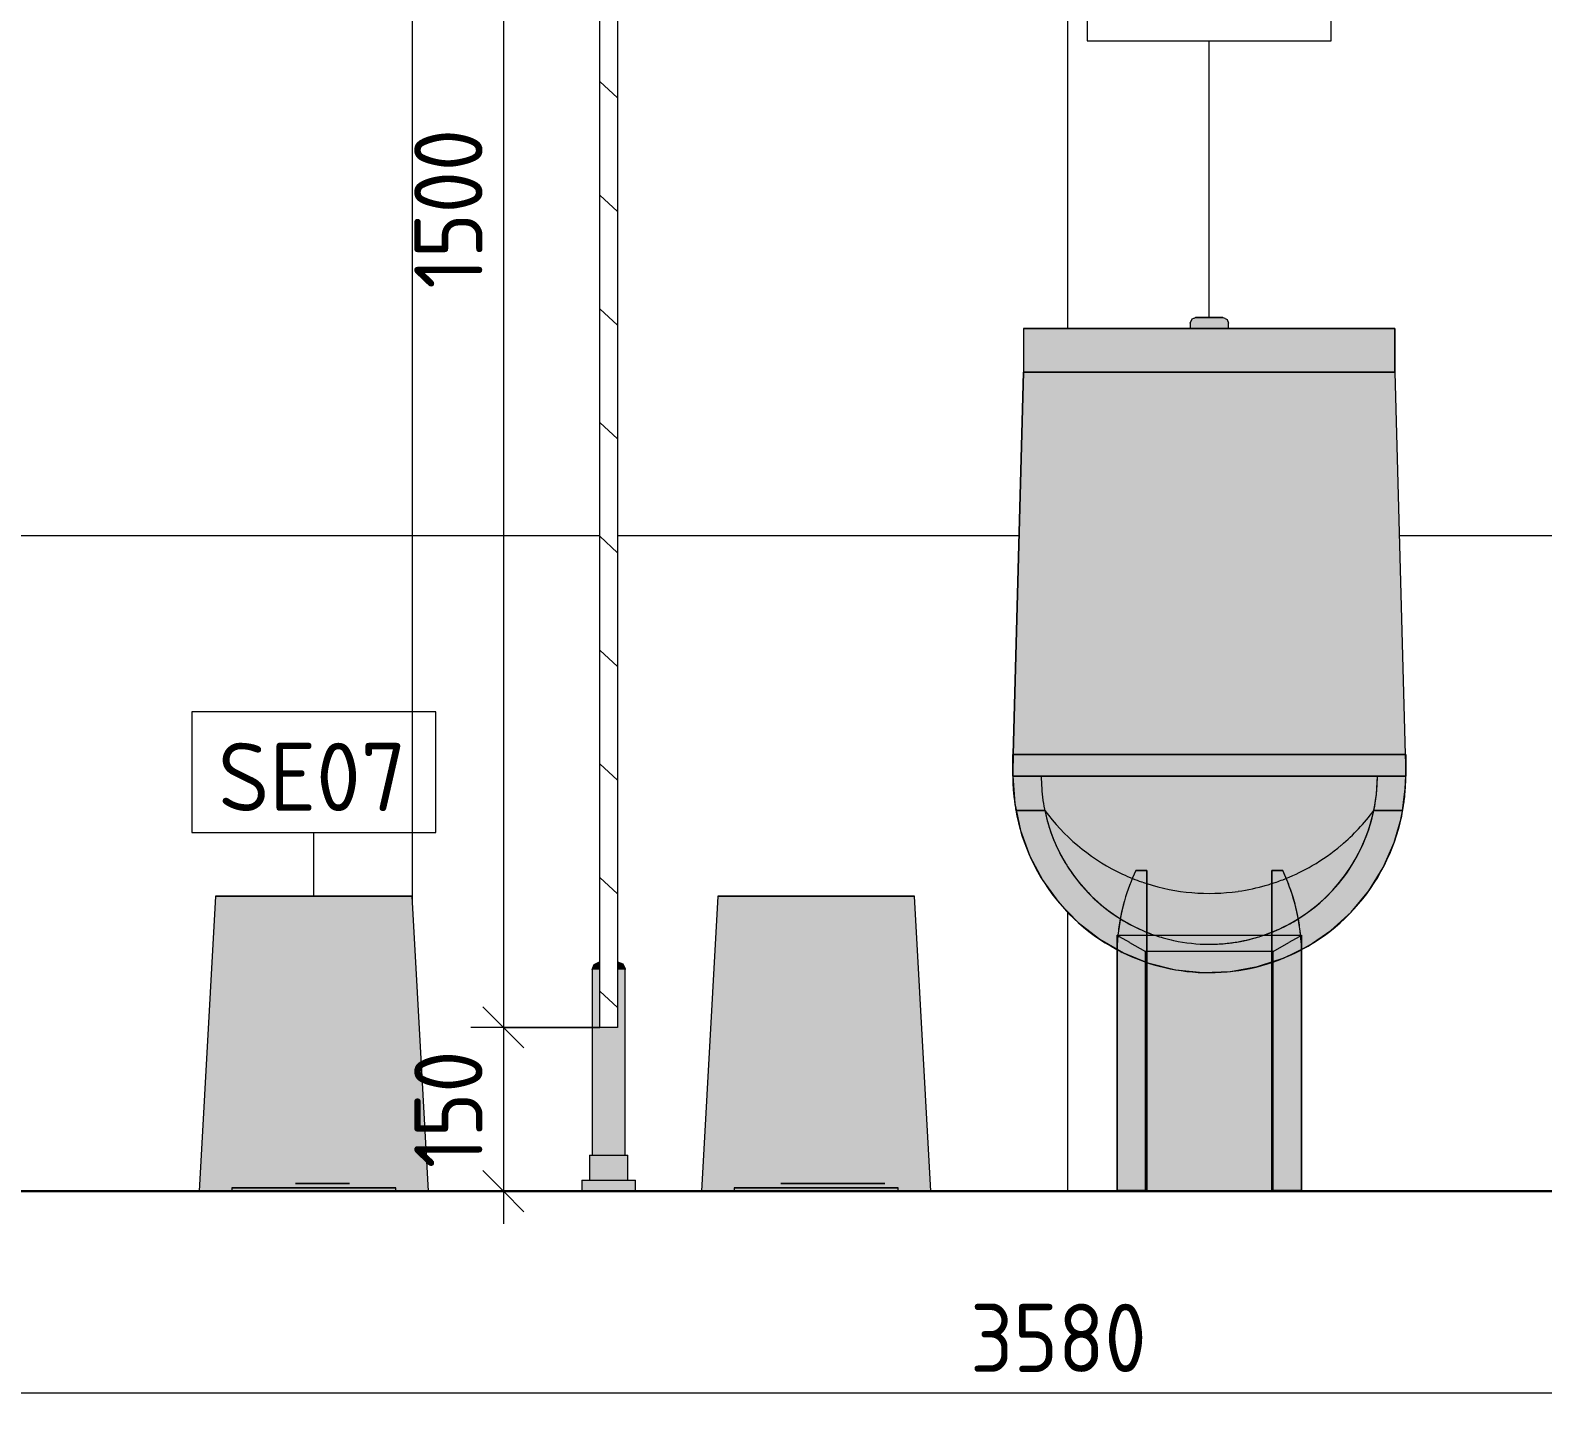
# Model space of a CAD drawing. Header units: millimetres. Extents: x 0 to 98412, y -2706 to 7916.
# Drawn here: x 78221 to 79606, y -215 to 1063 of the extents above; entities that cross this region are included whole.
import ezdxf

# ---------------------------------------------------------------- set-up
doc = ezdxf.new("R2010")
doc.units = ezdxf.units.MM
for name, color, linetype, lineweight in [('A-ANNO-DIMS', 7, 'Continuous', 9), ('A-ANNO-DIMS-25', 7, 'Continuous', 9), ('A-GENM', 7, 'Continuous', 9), ('A-WALL-PATT', 7, 'Continuous', 9), ('P-SANR-FIXT', 7, 'Continuous', 9), ('P-SANR-FIXT-IDEN', 7, 'Continuous', 9)]:
    doc.layers.add(name, color=color, linetype=linetype, lineweight=lineweight)
doc.layers.add('A-FLOR-FNSH-2', color=7, linetype='Continuous', lineweight=30, true_color=0x3c3c3c)
doc.layers.add('P-SANR-FIXT-2', color=7, linetype='Continuous', lineweight=9, transparency=0.7)
doc.styles.add('GOST Common_3', font='GOST_Common.ttf', dxfattribs={"height": 62.5})
doc.styles.add('ISOCPEUR_1', font='isocpeur.ttf', dxfattribs={"width": 0.9, "height": 62.5})
doc.dimstyles.new('ISO-2_5_0_9К_БОЛЬШОЙ_округление', dxfattribs={"dimscale": 304.8, "dimtxt": 62.248823, "dimasz": 0.123031, "dimexe": 0.098425, "dimexo": 0, "dimgap": 0, "dimtad": 1, "dimdec": 0, "dimrnd": 10, "dimzin": 0, "dimdsep": 46, "dimtxsty": 'ISOCPEUR_1', "dimblk1": 'OBLIQUE', "dimblk2": 'OBLIQUE', "dimsah": 1, "dimcen": 0.09, "dimdle": 0.098425, "dimazin": 0, "dimtfac": 1, "dimtdec": 4, "dimtix": 1, "dimtmove": 0, "dimatfit": 3, "dimfxl": 1, "dimtvp": 1, "dimtolj": 1, "dimtzin": 0, "dimarcsym": 2})

# ---------------------------------------------------------------- blocks, each defined once
blk = doc.blocks.new('131_Сантехническая перегородка - СП-4-30819166-Развертка 1_13-2')
at = {"layer": 'A-GENM'}
h = blk.add_hatch(dxfattribs=at)
h.set_pattern_fill('FP_18', color=256, style=0, pattern_type=2)
h.set_pattern_definition([(108.435, (-7005.587, 0), (-104.12513, 208.25044), [39.513, -289.76]), (139.399, (-7018.082, 37.485), (-624.75285, 520.62186), [19.2, -940.786]), (136.848, (-6928.534, 49.98), (-1561.885053, 1457.7390814), [45.673, -2237.967]), (109.983, (-6961.854, 81.217), (-312.373483, 833.000664), [24.375, -1194.377]), (90, (-6970.18, 0), (-104.125, 104.125), [20.825, -83.3]), (118.443, (-6970.184, 20.825), (728.8768032, -1353.6246336), [56.841, -2785.218]), (84.289, (-6997.257, 70.805), (-104.131824, -937.124192), [20.929, -1025.514]), (129.806, (-6995.174, 91.63), (416.50377, -520.62198), [16.265, -796.977])])
h.paths.add_polyline_path([(-2342, 150), (-2342, 1650), (-2358, 1650), (-2358, 150)])
for points in [[(-2358, 202.9), (-2358.1, 210), (-2361.7, 208.7), (-2362.9, 208), (-2364.5, 205.7), (-2365.1, 202.9), (-2360, 202.9)], [(-2339.1, 202.9), (-2334.9, 202.9), (-2335.9, 206.1), (-2336.7, 207.3), (-2337.1, 208), (-2339.6, 209.3), (-2342, 209.8), (-2342, 202.9), (-2339.3, 202.9)], [(-2365.1, 32.9), (-2350, 32.9), (-2350, 150), (-2358, 150), (-2358, 202.9), (-2365.1, 202.9), (-2365.1, 116.3)], [(-2343.3, 32.9), (-2334.9, 32.9), (-2334.9, 202.9), (-2342, 202.9), (-2342, 150), (-2350, 150), (-2350, 32.9), (-2344.2, 32.9)], [(-2352.4, 10), (-2350, 10), (-2350, 32.9), (-2367.6, 32.9), (-2367.6, 10), (-2356.7, 10)], [(-2335.5, 10), (-2332.4, 10), (-2332.4, 32.9), (-2350, 32.9), (-2350, 10), (-2335.7, 10)], [(-2364.5, 0), (-2350, 0), (-2350, 10), (-2374.6, 10), (-2374.6, 0), (-2364.5, 0)], [(-2350, 0), (-2325.4, 0), (-2325.4, 10), (-2350, 10)]]:
    blk.add_hatch(color=256, dxfattribs=at).paths.add_polyline_path(points)
for p, q in [((-2358, 150), (-2358, 1650)), ((-2342, 1650), (-2358, 1650)), ((-2342, 1650), (-2342, 150)), ((-2365.1, 202.9), (-2365.1, 32.9)), ((-2334.9, 32.9), (-2334.9, 202.9)), ((-2342, 150), (-2358, 150)), ((-2367.6, 32.9), (-2367.6, 10)), ((-2367.6, 32.9), (-2350, 32.9)), ((-2350, 32.9), (-2332.4, 32.9)), ((-2332.4, 10), (-2332.4, 32.9)), ((-2374.6, 10), (-2374.6, 0)), ((-2374.6, 10), (-2350, 10)), ((-2350, 10), (-2325.4, 10)), ((-2325.4, 0), (-2325.4, 10))]:
    blk.add_line(p, q, dxfattribs=at)
at = {"layer": 'A-GENM', "flags": 128}
for points in [[(-2365.1, 202.9), (-2363.2, 207.7), (-2358.5, 210), (-2358, 210)], [(-2342, 210), (-2337.2, 208.1), (-2334.9, 203.5), (-2334.9, 202.9)]]:
    blk.add_lwpolyline(points, dxfattribs=at)
blk = doc.blocks.new('WC Seat_2 with Cistern-Wall Based - 640 x 360mm-30580118-Развертка 1_13-2')
at = {"layer": 'P-SANR-FIXT-2'}
for points in [[(-1773.5, 750), (-1630, 750), (-1630, 790), (-1970, 790), (-1970, 750), (-1785.3, 750)], [(-1803.3, 790), (-1782.5, 790), (-1782.5, 795), (-1817.5, 795), (-1817.5, 790), (-1803.3, 790)], [(-1790.6, 380), (-1670, 380), (-1670, 400), (-1930, 400), (-1930, 380), (-1790.7, 380)], [(-1785.3, 234.4), (-1751.2, 234.4), (-1742.8, 237.7), (-1742.8, 293.6), (-1732.8, 293.6), (-1725.7, 276.3), (-1720, 256.3), (-1718.8, 249.4), (-1702.9, 260.6), (-1686.4, 276.3), (-1674.3, 291.2), (-1663.4, 309.1), (-1654.9, 328.7), (-1649.3, 348.6), (-1623.2, 348.6), (-1621.6, 358), (-1621.5, 359.1), (-1620.1, 380), (-1979.9, 379.9), (-1978.1, 355.6), (-1977.2, 350.5), (-1976.8, 348.6), (-1950.7, 348.6), (-1945, 328.4), (-1935.6, 307.5), (-1925.7, 291.2), (-1912.4, 274.9), (-1897.1, 260.6), (-1881.2, 249.7), (-1879.6, 258.4), (-1873.5, 278.4), (-1867.2, 293.6), (-1857.2, 293.6), (-1857.2, 237.4), (-1848.2, 234.4), (-1789.8, 234.4)], [(-1857.2, 209.8), (-1857.2, 234.4), (-1883.4, 234.2), (-1884.3, 221.4), (-1868.8, 213.8), (-1858.7, 210.3)], [(-1854.2, 0), (-1715.6, 0), (-1715.6, 0.7), (-1742.8, 0.7), (-1742.8, 209.8), (-1753.4, 206.2), (-1776.5, 201.6), (-1802, 200.2), (-1823.5, 201.6), (-1846.6, 206.2), (-1857.2, 209.8), (-1857.2, 0.7), (-1884.4, 0.7), (-1884.4, 0), (-1857.2, 0)], [(-1800, 200.1), (-1776.5, 201.6), (-1751.4, 206.9), (-1742.8, 209.8), (-1742.8, 211.1), (-1757.7, 211.1), (-1757.7, 208.9), (-1759.2, 208.7), (-1759.1, 210.7), (-1770.4, 207.3), (-1773.5, 207.4), (-1785.3, 209.2), (-1785.3, 207.3), (-1821.6, 207.3), (-1830.2, 209.4), (-1830.3, 207.3), (-1832.1, 207.3), (-1832.1, 209.9), (-1832.5, 210), (-1832.5, 207.6), (-1833.7, 210.3), (-1848.8, 210.3), (-1848.8, 211.3), (-1854.2, 211.6), (-1854.2, 211), (-1857.2, 211.8), (-1857.1, 209.8), (-1846.6, 206.2), (-1823.5, 201.6), (-1801.3, 200.2)]]:
    blk.add_hatch(color=256, dxfattribs=at).paths.add_polyline_path(points)
h = blk.add_hatch(color=256, dxfattribs=at)
h.paths.add_polyline_path([(-1814.5, 799.2), (-1814.3, 799.3), (-1815.3, 798.4)])
h.paths.add_polyline_path([(-1789.7, 795), (-1783, 795), (-1783.4, 797.2), (-1784.3, 798.7), (-1787.6, 800), (-1812.9, 799.9), (-1814.5, 799.2), (-1816.2, 798.2), (-1817.3, 795), (-1790.5, 795)])
h.paths.add_polyline_path([(-1782.5, 795), (-1783.1, 796.5), (-1783, 795)])
h = blk.add_hatch(color=256, dxfattribs=at)
h.paths.add_polyline_path([(-1620.1, 380), (-1620, 380), (-1620.1, 383.7)])
h.paths.add_polyline_path([(-1978.4, 400), (-1620.5, 400), (-1630, 750), (-1970, 750), (-1979.5, 400)])
h = blk.add_hatch(color=256, dxfattribs=at)
h.paths.add_polyline_path([(-1930, 380), (-1930, 400), (-1979.5, 400), (-1979.9, 380), (-1934.3, 380)])
h.paths.add_polyline_path([(-1625.4, 380), (-1620.1, 380), (-1620.3, 389.5), (-1620.5, 400), (-1670, 400), (-1670, 380), (-1625.8, 380)])
h = blk.add_hatch(color=256, dxfattribs=at)
h.paths.add_polyline_path([(-1979.9, 383.3), (-1979.5, 400), (-1979.9, 400)])
h.paths.add_polyline_path([(-1620.1, 383.7), (-1620.1, 400), (-1620.5, 400), (-1620.3, 389.5)])
h = blk.add_hatch(color=256, dxfattribs=at)
h.paths.add_polyline_path([(-1622.9, 348.6), (-1622.2, 353.9), (-1623.2, 348.6)])
h.paths.add_polyline_path([(-1976.8, 348.6), (-1977.4, 350.5), (-1977.1, 348.6)])
h.paths.add_polyline_path([(-1621.5, 359.1), (-1620.8, 364.2), (-1620.8, 369.4), (-1621.1, 364)])
h.paths.add_polyline_path([(-1978.5, 359.1), (-1979.9, 378), (-1979.2, 364.2)])
h = blk.add_hatch(color=256, dxfattribs=at)
h.paths.add_polyline_path([(-1884.4, 221.5), (-1884.4, 234.4), (-1883.4, 234.4), (-1882.9, 240.6), (-1881.5, 249.6), (-1897.9, 261.3), (-1912.4, 274.9), (-1925.7, 291.2), (-1936.6, 309.1), (-1945.1, 328.7), (-1950.7, 348.6), (-1976.8, 348.6), (-1973.8, 333.4), (-1966.1, 310.9), (-1955.8, 290), (-1942.7, 270.5), (-1925.7, 251.5), (-1909.5, 237.3), (-1888, 223.2), (-1884.4, 221.5)])
h.paths.add_polyline_path([(-1715.6, 221.5), (-1710, 224.2), (-1690, 237.7), (-1672.6, 253), (-1657, 270.9), (-1644.2, 290), (-1633.6, 311.8), (-1625.8, 335.6), (-1623.2, 348.6), (-1649.3, 348.6), (-1655.6, 326.9), (-1663.4, 309.1), (-1674.3, 291.2), (-1687.6, 274.9), (-1702.9, 260.6), (-1718.7, 249.2), (-1716.8, 237.7), (-1716.6, 234.4), (-1715.6, 234.4), (-1715.6, 221.7)])
h.paths.add_polyline_path([(-1746.6, 234.4), (-1742.8, 234.4), (-1742.8, 237.4), (-1751.2, 234.4), (-1748, 234.4)])
h.paths.add_polyline_path([(-1854, 234.4), (-1848.8, 234.4), (-1857.2, 237.4), (-1857.2, 234.4), (-1854.1, 234.4)])
h.paths.add_polyline_path([(-1622.2, 353.9), (-1621.6, 356.9), (-1621.9, 355.7)])
h = blk.add_hatch(color=256, dxfattribs=at)
h.paths.add_polyline_path([(-1800, 226.1), (-1779.1, 227.5), (-1757.7, 232.1), (-1751.6, 234.4), (-1848.8, 234.4), (-1840.5, 231.6), (-1820.9, 227.5), (-1800.4, 226.1)])
h.paths.add_polyline_path([(-1857.2, 237.4), (-1857.2, 293.6), (-1867.2, 293.6), (-1874.3, 276.3), (-1880, 256.3), (-1881.2, 249.4), (-1879.1, 248), (-1861.3, 238.8), (-1858, 237.7)])
h.paths.add_polyline_path([(-1742.8, 237.4), (-1738.7, 238.8), (-1726.1, 249), (-1726.1, 245.3), (-1718.8, 249.4), (-1721.1, 260.6), (-1726, 277.1), (-1732.8, 293.6), (-1742.8, 293.6), (-1742.8, 237.7)])
h.paths.add_polyline_path([(-1737.8, 239.8), (-1727, 251.4), (-1726.5, 250.2), (-1737.6, 239.8)])
h = blk.add_hatch(color=256, dxfattribs=at)
h.paths.add_polyline_path([(-1742.8, 209.8), (-1731.2, 213.8), (-1715.6, 221.7), (-1716.9, 234.4), (-1742.8, 234.4), (-1742.8, 211.1)])
h.paths.add_polyline_path([(-1738.7, 238.8), (-1726.1, 245.3), (-1726.1, 249), (-1737.5, 239.8)])
h.paths.add_polyline_path([(-1737.6, 239.8), (-1726.5, 250.2), (-1727, 251.4), (-1737.8, 239.8)])
h = blk.add_hatch(color=256, dxfattribs=at)
h.paths.add_polyline_path([(-1715.6, 0.7), (-1715.7, 221.4), (-1731.2, 213.8), (-1742.8, 209.8), (-1742.8, 0.7), (-1716.9, 0.7)])
h.paths.add_polyline_path([(-1735.3, 116.3), (-1735.3, 116.3), (-1735.3, 177)])
h.paths.add_polyline_path([(-1727.2, 234.4), (-1716.6, 234.4), (-1717.4, 242), (-1718.8, 249.4), (-1720.9, 248), (-1740, 238.4), (-1742.8, 237.4), (-1742.8, 234.4), (-1732.1, 234.4)])
h = blk.add_hatch(color=256, dxfattribs=at)
h.paths.add_polyline_path([(-1884.4, 0.7), (-1857.2, 0.7), (-1857.2, 209.8), (-1868.8, 213.8), (-1884.4, 221.5), (-1884.4, 221.1), (-1884.4, 55.5)])
h.paths.add_polyline_path([(-1873, 234.4), (-1857.2, 234.4), (-1857.2, 237.4), (-1862.1, 239.2), (-1881.3, 249.2), (-1883.2, 237.7), (-1883.4, 234.4), (-1874.4, 234.4)])
h = blk.add_hatch(color=256, dxfattribs=at)
h.paths.add_polyline_path([(-1814.6, 207.3), (-1785.3, 207.3), (-1785.3, 209.2), (-1772.7, 207.3), (-1769.5, 207.3), (-1759.1, 210.7), (-1759.2, 208.7), (-1757.7, 208.9), (-1757.7, 211.1), (-1742.8, 211.1), (-1742.8, 234.4), (-1751.6, 234.2), (-1758.5, 231.8), (-1781.1, 227.4), (-1800.4, 226.1), (-1820.9, 227.5), (-1842.2, 232.1), (-1848.8, 234.4), (-1857.2, 234.4), (-1857.1, 211.8), (-1855.2, 211.3), (-1854.2, 211), (-1854.2, 211.6), (-1848.8, 211.3), (-1848.8, 210.3), (-1833.7, 210.3), (-1832.5, 207.6), (-1832.5, 210), (-1832.1, 209.9), (-1832.1, 207.3), (-1830.3, 207.3), (-1830.2, 209.4), (-1821.6, 207.3), (-1816.2, 207.3)])
h.paths.add_polyline_path([(-1884.4, 221.5), (-1883.5, 234.4), (-1884.4, 234.2), (-1884.4, 221.5)])
h.paths.add_polyline_path([(-1715.6, 221.5), (-1715.6, 221.7), (-1715.6, 234.4), (-1716.6, 234.4), (-1715.6, 221.7)])
at = {"layer": 'P-SANR-FIXT'}
for p, q in [((-1817.5, 790), (-1970, 790)), ((-1970, 790), (-1630, 790)), ((-1970, 790), (-1970, 750)), ((-1970, 790), (-1970, 750)), ((-1817.5, 795), (-1817.5, 790)), ((-1782.5, 790), (-1817.5, 790)), ((-1817.5, 790), (-1782.5, 790)), ((-1787.6, 790), (-1817.5, 790)), ((-1813.9, 799.5), (-1812.5, 800)), ((-1812.5, 800), (-1810.7, 800)), ((-1788.2, 800), (-1787.5, 800)), ((-1782.5, 790), (-1787.6, 790)), ((-1787.5, 800), (-1785.9, 799.3)), ((-1782.5, 790), (-1782.5, 795)), ((-1630, 790), (-1782.5, 790)), ((-1630, 750), (-1630, 790)), ((-1630, 790), (-1630, 750)), ((-1979.5, 400), (-1970, 750)), ((-1970, 750), (-1979.5, 400)), ((-1630, 750), (-1970, 750)), ((-1970, 750), (-1630, 750)), ((-1630, 750), (-1970, 750)), ((-1970, 750), (-1630, 750)), ((-1630, 750), (-1620.5, 400)), ((-1630, 750), (-1620.5, 400)), ((-1965.5, 400), (-1979.9, 400)), ((-1979.9, 383.3), (-1979.5, 400)), ((-1979.5, 400), (-1979.9, 383.3)), ((-1979.9, 400), (-1979.9, 380)), ((-1979.9, 400), (-1620.1, 400)), ((-1978.9, 400), (-1979.9, 400)), ((-1979.9, 380), (-1979.9, 400)), ((-1930, 400), (-1978.9, 400)), ((-1944.5, 400), (-1965.5, 400)), ((-1943.1, 400), (-1944.5, 400)), ((-1930, 400), (-1943, 400)), ((-1920.7, 400), (-1930, 400)), ((-1832.6, 400), (-1930, 400)), ((-1891.9, 400), (-1930, 400)), ((-1930, 400), (-1800, 400)), ((-1890.3, 400), (-1920.7, 400)), ((-1817, 400), (-1891.9, 400)), ((-1867.2, 400), (-1890.1, 400)), ((-1843.9, 400), (-1867.2, 400)), ((-1810.5, 400), (-1843.9, 400)), ((-1800, 400), (-1832.5, 400)), ((-1800, 400), (-1817, 400)), ((-1800, 400), (-1810.5, 400)), ((-1789.5, 400), (-1800, 400)), ((-1670, 400), (-1800, 400)), ((-1720.9, 400), (-1800, 400)), ((-1800, 400), (-1670, 400)), ((-1756.9, 400), (-1789.5, 400)), ((-1732.6, 400), (-1756.9, 400)), ((-1710.1, 400), (-1732.6, 400)), ((-1687.4, 400), (-1720.9, 400)), ((-1676.6, 400), (-1709.9, 400)), ((-1670, 400), (-1687.4, 400)), ((-1670, 400), (-1676.6, 400)), ((-1656.3, 400), (-1670, 400)), ((-1621.1, 400), (-1670, 400)), ((-1633.5, 400), (-1656.3, 400)), ((-1620.1, 400), (-1633.2, 400)), ((-1620.1, 400), (-1621.1, 400)), ((-1620.5, 400), (-1620.1, 383.7)), ((-1620.5, 400), (-1620.1, 383.7)), ((-1620.1, 380), (-1620.1, 400)), ((-1620.1, 400), (-1620.1, 380)), ((-1980, 380), (-1979.9, 383.3)), ((-1979.9, 383.3), (-1980, 380)), ((-1979.9, 380), (-1978.4, 380)), ((-1978.4, 380), (-1979.9, 380)), ((-1979.9, 380), (-1978.4, 380)), ((-1978.4, 380), (-1979.9, 380)), ((-1979.9, 380), (-1978.4, 380)), ((-1978.4, 380), (-1979.9, 380)), ((-1979.9, 380), (-1978.4, 380)), ((-1620.1, 380), (-1979.9, 380)), ((-1978.4, 380), (-1973.9, 380)), ((-1974, 380), (-1978.4, 380)), ((-1978.4, 380), (-1973.9, 380)), ((-1973.9, 380), (-1978.4, 380)), ((-1978.4, 380), (-1973.9, 380)), ((-1973.9, 380), (-1978.4, 380)), ((-1978.4, 380), (-1973.9, 380)), ((-1966.5, 380), (-1973.9, 380)), ((-1973.8, 380), (-1966.4, 380)), ((-1973.8, 380), (-1966.4, 380)), ((-1966.4, 380), (-1973.8, 380)), ((-1973.8, 380), (-1966.4, 380)), ((-1966.4, 380), (-1973.8, 380)), ((-1973.8, 380), (-1966.4, 380)), ((-1930.1, 380), (-1966.4, 380)), ((-1966.2, 380), (-1930, 380)), ((-1966.2, 380), (-1943.2, 380)), ((-1953.9, 380), (-1966.2, 380)), ((-1966.2, 380), (-1930, 380)), ((-1930, 380), (-1966.2, 380)), ((-1966.2, 380), (-1930, 380)), ((-1909.2, 380), (-1953.9, 380)), ((-1943.2, 380), (-1800, 380)), ((-1800, 380), (-1930.1, 380)), ((-1930, 380), (-1862.2, 380)), ((-1930, 380), (-1862.2, 380)), ((-1800, 380), (-1930, 380)), ((-1930, 380), (-1862.2, 380)), ((-1833.6, 380), (-1930, 380)), ((-1930, 380), (-1800, 380)), ((-1894.2, 380), (-1909.2, 380)), ((-1877.5, 380), (-1894.2, 380)), ((-1800, 380), (-1877.5, 380)), ((-1862.1, 380), (-1800, 380)), ((-1862.1, 380), (-1800, 380)), ((-1862.1, 380), (-1800, 380)), ((-1800, 380), (-1833.6, 380)), ((-1800, 380), (-1670, 380)), ((-1669.9, 380), (-1800, 380)), ((-1646.1, 380), (-1800, 380)), ((-1800, 380), (-1643.9, 380)), ((-1800, 380), (-1670, 380)), ((-1670, 380), (-1800, 380)), ((-1800, 380), (-1670, 380)), ((-1766.4, 380), (-1800, 380)), ((-1800, 380), (-1735, 380)), ((-1720.9, 380), (-1766.4, 380)), ((-1735, 380), (-1720.9, 380)), ((-1696.9, 380), (-1720.9, 380)), ((-1720.9, 380), (-1708.1, 380)), ((-1708.1, 380), (-1687.4, 380)), ((-1679.9, 380), (-1696.9, 380)), ((-1687.4, 380), (-1679.9, 380)), ((-1671.1, 380), (-1679.9, 380)), ((-1679.9, 380), (-1674.4, 380)), ((-1674.4, 380), (-1671.1, 380)), ((-1670, 380), (-1671.1, 380)), ((-1671.1, 380), (-1670, 380)), ((-1670, 380), (-1633.8, 380)), ((-1670, 380), (-1633.8, 380)), ((-1633.8, 380), (-1670, 380)), ((-1670, 380), (-1633.8, 380)), ((-1633.7, 380), (-1669.9, 380)), ((-1633.8, 380), (-1646.1, 380)), ((-1643.9, 380), (-1633.8, 380)), ((-1633.6, 380), (-1626.2, 380)), ((-1626.2, 380), (-1633.6, 380)), ((-1633.6, 380), (-1626.2, 380)), ((-1633.6, 380), (-1626.2, 380)), ((-1626.2, 380), (-1633.6, 380)), ((-1633.6, 380), (-1626.2, 380)), ((-1626.1, 380), (-1633.5, 380)), ((-1626.1, 380), (-1621.6, 380)), ((-1621.6, 380), (-1626.1, 380)), ((-1626.1, 380), (-1621.6, 380)), ((-1626.1, 380), (-1621.6, 380)), ((-1621.6, 380), (-1626.1, 380)), ((-1626.1, 380), (-1621.6, 380)), ((-1621.6, 380), (-1626, 380)), ((-1621.6, 380), (-1620.1, 380)), ((-1620.1, 380), (-1621.6, 380)), ((-1620.1, 380), (-1621.6, 380)), ((-1621.6, 380), (-1620.1, 380)), ((-1621.6, 380), (-1620.1, 380)), ((-1620.1, 380), (-1621.6, 380)), ((-1621.6, 380), (-1620.1, 380)), ((-1620.1, 383.7), (-1620, 380)), ((-1620.1, 383.7), (-1620, 380)), ((-1976.8, 348.6), (-1977.1, 348.6)), ((-1977.1, 348.6), (-1976.8, 348.6)), ((-1950.7, 348.6), (-1976.8, 348.6)), ((-1976.8, 348.6), (-1950.7, 348.6)), ((-1623.2, 348.6), (-1649.3, 348.6)), ((-1649.3, 348.6), (-1623.2, 348.6)), ((-1622.9, 348.6), (-1623.2, 348.6)), ((-1623.2, 348.6), (-1622.9, 348.6)), ((-1857.2, 293.6), (-1867.2, 293.6)), ((-1867.2, 293.6), (-1857.2, 293.6)), ((-1857.2, 234.4), (-1857.2, 293.6)), ((-1857.2, 293.6), (-1857.2, 237.4)), ((-1732.8, 293.6), (-1742.8, 293.6)), ((-1742.8, 293.6), (-1742.8, 234.4)), ((-1742.8, 237.4), (-1742.8, 293.6)), ((-1742.8, 293.6), (-1732.8, 293.6)), ((-1857.2, 237.4), (-1857.2, 234.4)), ((-1742.8, 234.4), (-1742.8, 237.4)), ((-1884.4, 234.4), (-1883.1, 234.4)), ((-1884.4, 234.4), (-1884.4, 222.7)), ((-1884.4, 234.4), (-1883.1, 233.6)), ((-1884.4, 222.7), (-1884.4, 234.4)), ((-1884.4, 222.5), (-1884.4, 221.5)), ((-1884.4, 221.5), (-1884.4, 222.5)), ((-1883.1, 234.4), (-1873, 234.4)), ((-1883.1, 233.6), (-1879.3, 231.4)), ((-1879.1, 231.3), (-1873.2, 227.9)), ((-1873, 234.4), (-1854.2, 234.4)), ((-1873, 227.8), (-1858.4, 219.4)), ((-1857.2, 211.9), (-1857.2, 234.4)), ((-1857.2, 234.4), (-1857.2, 211.9)), ((-1854.1, 234.4), (-1842.1, 234.4)), ((-1842.1, 234.4), (-1828.8, 234.4)), ((-1828.8, 234.4), (-1745.7, 234.4)), ((-1745.7, 234.4), (-1735.5, 234.4)), ((-1742.8, 234.4), (-1742.8, 222.6)), ((-1742.8, 222.6), (-1742.8, 234.4)), ((-1742.8, 222.5), (-1742.8, 211.1)), ((-1742.8, 211.1), (-1742.8, 222.5)), ((-1741.6, 219.4), (-1727.2, 227.7)), ((-1735.3, 234.4), (-1726.9, 234.4)), ((-1726.9, 234.4), (-1716.9, 234.4)), ((-1726.9, 227.9), (-1720.7, 231.4)), ((-1720.7, 231.5), (-1716.9, 233.6)), ((-1716.9, 233.7), (-1715.6, 234.4)), ((-1716.9, 234.4), (-1715.6, 234.4)), ((-1715.6, 221.7), (-1715.6, 234.4)), ((-1715.6, 234.4), (-1715.6, 221.7)), ((-1884.4, 221.5), (-1884.4, 0)), ((-1884.4, 0), (-1884.4, 221.5)), ((-1884.4, 221.1), (-1884.4, 0.7)), ((-1884.4, 0.7), (-1884.4, 221.1)), ((-1860.8, 211), (-1855.3, 208.8)), ((-1858.4, 210.3), (-1858.4, 219.4)), ((-1854.9, 219.4), (-1858.4, 219.4)), ((-1858.4, 219.4), (-1858.4, 210.3)), ((-1858.4, 0), (-1858.4, 210.3)), ((-1858.4, 210.3), (-1858.4, 0)), ((-1857.2, 209.8), (-1857.2, 211.8)), ((-1857.2, 211.8), (-1857.2, 209.8)), ((-1857.2, 0.7), (-1857.2, 209.8)), ((-1857.2, 209.8), (-1857.2, 0.7)), ((-1855.2, 208.8), (-1830.8, 202.8)), ((-1844.8, 219.4), (-1854.8, 219.4)), ((-1741.6, 219.4), (-1844.7, 219.4)), ((-1755.9, 205.6), (-1739.2, 211.1)), ((-1742.8, 211.1), (-1742.8, 209.8)), ((-1742.8, 209.8), (-1742.8, 211.1)), ((-1742.8, 209.8), (-1742.8, 0.7)), ((-1742.8, 0.7), (-1742.8, 209.8)), ((-1741.6, 211.7), (-1741.6, 219.4)), ((-1741.6, 210.3), (-1741.6, 211.4)), ((-1741.6, 0), (-1741.6, 210.3)), ((-1715.6, 0), (-1715.6, 221.5)), ((-1715.6, 221.5), (-1715.6, 0)), ((-1715.6, 0.7), (-1715.6, 221.1)), ((-1715.6, 221.1), (-1715.6, 0.7)), ((-1884.4, 0.7), (-1883.1, 0.7)), ((-1883.1, 0.7), (-1884.4, 0.7)), ((-1883.1, 0.7), (-1879.3, 0.7)), ((-1879.3, 0.7), (-1883.1, 0.7)), ((-1879.2, 0.7), (-1873, 0.7)), ((-1873, 0.7), (-1879.2, 0.7)), ((-1873, 0.7), (-1864.6, 0.7)), ((-1864.6, 0.7), (-1873, 0.7)), ((-1864.5, 0.7), (-1857.2, 0.7)), ((-1857.2, 0.7), (-1864.5, 0.7)), ((-1742.8, 0.7), (-1735.3, 0.7)), ((-1735.3, 0.7), (-1742.8, 0.7)), ((-1735.3, 0.7), (-1726.9, 0.7)), ((-1726.9, 0.7), (-1735.3, 0.7)), ((-1726.9, 0.7), (-1720.7, 0.7)), ((-1720.7, 0.7), (-1726.9, 0.7)), ((-1720.7, 0.7), (-1716.9, 0.7)), ((-1716.9, 0.7), (-1720.7, 0.7)), ((-1716.9, 0.7), (-1715.6, 0.7)), ((-1715.6, 0.7), (-1716.9, 0.7))]:
    blk.add_line(p, q, dxfattribs=at)
at = {"layer": 'P-SANR-FIXT', "flags": 128}
for points in [[(-1817.5, 795), (-1815.6, 798.9), (-1814.3, 799.4)], [(-1787.5, 800), (-1789.4, 800), (-1794.6, 800), (-1801.5, 800), (-1807.9, 800), (-1811.8, 800), (-1812.5, 800)], [(-1810.6, 800), (-1805.4, 800), (-1798.5, 800), (-1792.1, 800), (-1788.2, 800)], [(-1785.6, 799.1), (-1783.6, 798.1), (-1782.5, 795)], [(-1979.9, 380), (-1978.1, 354.9), (-1972.9, 330.3), (-1964.3, 306.7), (-1952.5, 284.5), (-1937.7, 264.2), (-1920.2, 246.1), (-1900.3, 230.7), (-1878.5, 218.2), (-1860.8, 211)], [(-1739.2, 211.1), (-1732, 213.4), (-1709.5, 224.5), (-1688.7, 238.7), (-1670.1, 255.6), (-1654, 274.9), (-1640.8, 296.3), (-1630.6, 319.3), (-1623.8, 343.5), (-1620.5, 368.4), (-1620.1, 380)], [(-1830.6, 202.7), (-1805.8, 200.2), (-1780.7, 201.1), (-1755.9, 205.6)]]:
    blk.add_lwpolyline(points, dxfattribs=at)
at = {"layer": 'P-SANR-FIXT'}
for centre, radius, start, end in [((-1786.2, 381.8), 193.8, 180.5394, 186.7316), ((-1786.2, 381.8), 193.8, 180.5394, 186.7316), ((-1800, 380), 179.9, 180, 241.9669), ((-1800, 380), 153.9, 180, 188.1818), ((-1800, 380), 153.9, 180, 188.1818), ((-1800, 380), 179.9, 298.0332, 360), ((-1800, 380), 153.9, 310.9091, 0), ((-1800, 380), 153.9, 343.6364, 0), ((-1813.8, 381.8), 193.8, 353.2684, 359.4606), ((-1813.8, 381.8), 193.8, 353.2684, 359.4606), ((-1786.2, 381.8), 193.8, 186.741, 188.2928), ((-1786.2, 381.8), 193.8, 186.741, 188.2928), ((-1786.2, 381.8), 193.8, 188.2928, 189.8744), ((-1786.2, 381.8), 193.8, 188.2928, 189.8744), ((-1800, 380), 153.9, 188.2886, 196.3636), ((-1800, 380), 153.9, 188.2886, 196.3636), ((-1800, 460.2), 187.5, 216.5334, 243.2667), ((-1800, 380), 153.9, 191.7743, 207.4195), ((-1800, 380), 153.9, 293.4677, 348.2257), ((-1800, 460.2), 187.5, 310.1808, 323.4666), ((-1813.8, 381.8), 193.8, 350.1256, 351.7072), ((-1813.8, 381.8), 193.8, 350.1256, 351.7072), ((-1813.8, 381.8), 193.8, 351.7072, 353.259), ((-1813.8, 381.8), 193.8, 351.7072, 353.259), ((-1800, 380), 153.9, 196.3636, 204.4539), ((-1800, 380), 153.9, 196.3636, 204.4539), ((-1800, 380), 153.9, 319.0909, 343.6364), ((-1800, 380), 153.9, 204.5455, 211.9594), ((-1800, 380), 153.9, 204.5455, 211.9594), ((-1800, 380), 153.9, 207.4195, 212.0216), ((-1800, 460.2), 187.5, 300.1867, 310.0999), ((-1800, 380), 153.9, 212.0511, 229.0909), ((-1800, 380), 153.9, 212.0511, 220.9091), ((-1800, 380), 153.9, 212.1044, 230.8872), ((-1800, 460.2), 187.5, 243.2667, 244.9027), ((-1705.8, 217), 178.7, 154.6121, 164.0873), ((-1705.8, 217), 178.7, 154.6121, 164.0873), ((-1894.2, 217), 178.7, 5.5953, 25.3879), ((-1894.2, 217), 178.7, 19.3733, 25.3879), ((-1800, 460.2), 187.5, 291.9851, 300.1712), ((-1800, 380), 153.9, 220.9091, 245.4545), ((-1800, 460.2), 187.5, 244.952, 248.0149), ((-1800, 460.2), 187.5, 248.0149, 250.6503), ((-1800, 460.2), 187.5, 250.6542, 250.8688), ((-1800, 460.2), 187.5, 250.9546, 252.2091), ((-1800, 460.2), 187.5, 252.2091, 278.07), ((-1800, 460.2), 187.5, 278.1431, 286.2065), ((-1800, 380), 153.9, 288.5623, 319.0909), ((-1800, 460.2), 187.5, 286.2963, 287.7909), ((-1800, 460.2), 187.5, 287.7909, 289.0454), ((-1800, 460.2), 187.5, 289.1312, 291.0578), ((-1800, 460.2), 187.5, 291.13, 291.9851), ((-1800, 380), 153.9, 229.0909, 245.4545), ((-1705.8, 217), 178.7, 164.1335, 174.4047), ((-1705.8, 217), 178.7, 164.1335, 166.5959), ((-1800, 380), 153.9, 294.5455, 310.9091), ((-1894.2, 217), 178.7, 17.0333, 19.3733), ((-1894.2, 217), 178.7, 14.1505, 17.0018), ((-1800, 380), 153.9, 230.8872, 238.6857), ((-1705.8, 217), 178.7, 169.5312, 174.4047), ((-1705.8, 217), 178.7, 166.6413, 169.4478), ((-1894.2, 217), 178.7, 13.4041, 14.1156), ((-1894.2, 217), 178.7, 10.5522, 13.3587), ((-1894.2, 217), 178.7, 5.5953, 10.4688), ((-1800, 380), 153.9, 238.7097, 251.4674), ((-1800, 380), 153.9, 245.4545, 251.4377), ((-1800, 380), 153.9, 245.4545, 251.4377), ((-1800, 380), 153.9, 288.5326, 293.4677), ((-1800, 380), 153.9, 288.5623, 294.5455), ((-1705.8, 217), 178.7, 175.7353, 178.1698), ((-1705.8, 217), 178.7, 175.7353, 178.1698), ((-1705.8, 217), 178.7, 178.2319, 178.5658), ((-1705.8, 217), 178.7, 178.2319, 178.5658), ((-1705.8, 217), 178.7, 174.4047, 175.6911), ((-1705.8, 217), 178.7, 174.4047, 175.6911), ((-1800, 380), 153.9, 251.4377, 254.0726), ((-1800, 380), 153.9, 251.4377, 254.0726), ((-1800, 380), 153.9, 251.4674, 254.073), ((-1800, 380), 153.9, 254.1179, 257.7314), ((-1800, 380), 153.9, 254.1179, 257.7314), ((-1800, 380), 153.9, 254.1207, 257.741), ((-1800, 380), 153.9, 257.7602, 270), ((-1800, 380), 153.9, 257.7602, 270), ((-1800, 380), 153.9, 257.7642, 270), ((-1800, 380), 153.9, 270.0359, 275.3374), ((-1800, 380), 153.9, 270.0359, 275.3374), ((-1800, 380), 153.9, 270.0359, 275.4548), ((-1800, 380), 153.9, 275.5072, 285.8951), ((-1800, 380), 153.9, 275.5072, 285.8951), ((-1800, 380), 153.9, 275.5056, 277.8226), ((-1800, 380), 153.9, 277.8226, 285.8919), ((-1800, 380), 153.9, 285.9639, 288.5623), ((-1800, 380), 153.9, 285.9639, 288.5623), ((-1800, 380), 153.9, 285.9762, 288.5326), ((-1894.2, 217), 178.7, 1.8489, 5.5953), ((-1894.2, 217), 178.7, 1.8489, 5.5953), ((-1894.2, 217), 178.7, 1.5178, 1.7681), ((-1894.2, 217), 178.7, 1.5178, 1.7681), ((-1800, 380), 179.9, 241.9669, 242.4069), ((-1705.8, 217), 178.7, 178.5658, 178.6695), ((-1705.8, 217), 178.7, 178.5658, 178.6695), ((-1800, 380), 179.9, 242.4338, 243.7076), ((-1800, 380), 179.9, 243.7968, 270), ((-1800, 380), 179.9, 270.0308, 297.4993), ((-1800, 380), 179.9, 297.5781, 298.008), ((-1894.2, 217), 178.7, 1.3295, 1.4342), ((-1894.2, 217), 178.7, 1.3295, 1.4342)]:
    blk.add_arc(centre, radius, start, end, dxfattribs=at)
blk = doc.blocks.new('мусорная корзина - Round_ Metal-V11-Развертка 1_13-2')
at = {"layer": 'P-SANR-FIXT-2'}
for points in [[(-2265, 0), (-2235, 0), (-2235, 3.2), (-2160, 3.2), (-2160, 7), (-2225, 7), (-2225, 270), (-2250, 270), (-2261.8, 55.5), (-2263.7, 22.4)], [(-2225, 7), (-2160, 7), (-2160, 270), (-2225, 270), (-2225, 25.2)], [(-2160, 7), (-2095, 7), (-2095, 270), (-2160, 270), (-2160, 7)], [(-2060.9, 0), (-2055, 0), (-2065.1, 178.4), (-2070, 270), (-2095, 270), (-2095, 7), (-2160, 6.9), (-2159.8, 3.2), (-2085, 3.2), (-2085, 0), (-2062.8, 0)], [(-2232.4, 0), (-2160, 0), (-2160, 3.2), (-2235, 3.2), (-2235, 0), (-2234.2, 0)], [(-2114.3, 0), (-2085, 0), (-2085, 3.2), (-2160, 3.2), (-2160, 0), (-2122.5, 0)]]:
    blk.add_hatch(color=256, dxfattribs=at).paths.add_polyline_path(points)
at = {"layer": 'P-SANR-FIXT'}
for p, q in [((-2250, 270), (-2265, 0)), ((-2225.2, 270), (-2250, 270)), ((-2250, 270), (-2160, 270)), ((-2216.6, 270), (-2225.2, 270)), ((-2160, 270), (-2216.4, 270)), ((-2216.3, 270), (-2206, 270)), ((-2176.8, 270), (-2216.3, 270)), ((-2206, 270), (-2176.8, 270)), ((-2176.8, 270), (-2160, 270)), ((-2160, 270), (-2176.8, 270)), ((-2127.5, 270), (-2160, 270)), ((-2160, 270), (-2114, 270)), ((-2094.8, 270), (-2160, 270)), ((-2160, 270), (-2070, 270)), ((-2114, 270), (-2127.5, 270)), ((-2097.2, 270), (-2114, 270)), ((-2114, 270), (-2103.7, 270)), ((-2103.7, 270), (-2095, 270)), ((-2095, 270), (-2097.2, 270)), ((-2091.1, 270), (-2094.8, 270)), ((-2070, 270), (-2091.1, 270)), ((-2055, 0), (-2070, 270)), ((-2235, 3.2), (-2235, 0)), ((-2160, 3.2), (-2235, 3.2)), ((-2235, 3.2), (-2225, 3.2)), ((-2225, 3.2), (-2160, 3.2)), ((-2192.5, 7), (-2176.8, 7)), ((-2176.8, 7), (-2192.5, 7)), ((-2176.8, 7), (-2160, 7)), ((-2160, 7), (-2176.8, 7)), ((-2143.2, 7), (-2160, 7)), ((-2160, 7), (-2143.2, 7)), ((-2127.7, 3.2), (-2160, 3.2)), ((-2160, 3.2), (-2140.6, 3.2)), ((-2128, 7), (-2143.2, 7)), ((-2143.2, 7), (-2128, 7)), ((-2140.6, 3.2), (-2127.7, 3.2)), ((-2127.5, 7), (-2127.9, 7)), ((-2127.9, 7), (-2127.5, 7)), ((-2107, 3.2), (-2127.6, 3.2)), ((-2127.6, 3.2), (-2098.1, 3.2)), ((-2114, 7), (-2127.4, 7)), ((-2127.4, 7), (-2098.1, 7)), ((-2098.1, 7), (-2114, 7)), ((-2098.1, 3.2), (-2107, 3.2)), ((-2097.2, 7), (-2097.8, 7)), ((-2097.8, 7), (-2097.2, 7)), ((-2085, 3.2), (-2097.8, 3.2)), ((-2097.8, 3.2), (-2095, 3.2)), ((-2095, 3.2), (-2085, 3.2)), ((-2085, 0), (-2085, 3.2))]:
    blk.add_line(p, q, dxfattribs=at)
blk = doc.blocks.new('мусорная корзина - Round_ Metal-V12-Развертка 1_13-2')
at = {"layer": 'P-SANR-FIXT-2'}
for points in [[(-2725, 0), (-2695, 0), (-2695, 3.2), (-2620, 3.2), (-2620, 7), (-2685, 7), (-2685, 270), (-2710, 270), (-2719.9, 88.9), (-2723.7, 22.4)], [(-2685, 7), (-2620, 7), (-2620, 270), (-2685, 270), (-2685, 55.5)], [(-2620, 7), (-2555, 7), (-2555, 270), (-2620, 270), (-2620, 7)], [(-2520.1, 0), (-2515, 0), (-2525.1, 178.4), (-2530, 270), (-2555, 270), (-2555, 7), (-2620, 6.9), (-2619.8, 3.2), (-2545, 3.2), (-2545, 0), (-2520.9, 0)], [(-2620, 0), (-2620, 0), (-2620, 3.2), (-2695, 3.2), (-2695, 0), (-2636.4, 0)], [(-2587.5, 0), (-2545, 0), (-2545, 3.2), (-2620, 3.2), (-2620, 0), (-2587.6, 0)]]:
    blk.add_hatch(color=256, dxfattribs=at).paths.add_polyline_path(points)
at = {"layer": 'P-SANR-FIXT'}
for p, q in [((-2710, 270), (-2725, 0)), ((-2704.6, 270), (-2710, 270)), ((-2710, 270), (-2620, 270)), ((-2688.9, 270), (-2704.6, 270)), ((-2685.2, 270), (-2688.9, 270)), ((-2620, 270), (-2685.2, 270)), ((-2676.3, 270), (-2666, 270)), ((-2620, 270), (-2676.3, 270)), ((-2666, 270), (-2620, 270)), ((-2587.5, 270), (-2620, 270)), ((-2620, 270), (-2574, 270)), ((-2554.8, 270), (-2620, 270)), ((-2620, 270), (-2530, 270)), ((-2563.7, 270), (-2587.5, 270)), ((-2574, 270), (-2563.7, 270)), ((-2551.1, 270), (-2554.8, 270)), ((-2535.4, 270), (-2551.1, 270)), ((-2530, 270), (-2535.4, 270)), ((-2515, 0), (-2530, 270)), ((-2695, 3.2), (-2695, 0)), ((-2620, 3.2), (-2695, 3.2)), ((-2695, 3.2), (-2692.4, 3.2)), ((-2692.4, 3.2), (-2620, 3.2)), ((-2620, 7), (-2636.8, 7)), ((-2636.8, 7), (-2636.8, 7)), ((-2636.8, 7), (-2620, 7)), ((-2620, 7), (-2603.2, 7)), ((-2603.2, 7), (-2620, 7)), ((-2545, 3.2), (-2620, 3.2)), ((-2620, 3.2), (-2545, 3.2)), ((-2603.2, 7), (-2587.5, 7)), ((-2587.5, 7), (-2603.2, 7)), ((-2587.4, 7), (-2587.4, 7)), ((-2545, 0), (-2545, 3.2))]:
    blk.add_line(p, q, dxfattribs=at)
blk = doc.blocks.new('DIMBLOCK28-Развертка 1_13-2')
at = {"layer": 'A-ANNO-DIMS-25'}
for p, q in [((77371.8, 0), (77371.8, -214.8)), ((77371.8, -184.8), (77371.8, 0)), ((80949.8, 0), (80949.8, -214.8)), ((80949.8, -184.8), (80949.8, 0)), ((77371.8, -184.8), (80979.8, -184.8))]:
    blk.add_line(p, q, dxfattribs=at)
at = {"layer": 'A-ANNO-DIMS-25', "lineweight": 20}
for p, q in [((77371.8, -184.8), (77390.6, -166)), ((80949.8, -184.8), (80968.6, -166)), ((77371.8, -184.8), (77353.1, -203.5)), ((80949.8, -184.8), (80931.1, -203.5))]:
    blk.add_line(p, q, dxfattribs=at)
at = {"layer": 'A-ANNO-DIMS-25', "color": 0, "insert": (79081.8, -103.1), "char_height": 62.5, "width": 189.619, "attachment_point": 1, "line_spacing_factor": 1.149209, "style": 'ISOCPEUR_1'}
blk.add_mtext('3580', dxfattribs=at)
blk = doc.blocks.new('_Oblique')
at = {"color": 0, "linetype": 'ByBlock', "lineweight": -2}
blk.add_line((-0.5, -0.5), (0.5, 0.5), dxfattribs=at)
blk = doc.blocks.new('DIMBLOCK32-Развертка 1_13-2')
at = {"layer": 'A-ANNO-DIMS-25'}
for p, q in [((78654.4, 1680), (78654.4, 150)), ((78742.8, 1650), (78624.4, 1650)), ((78654.4, 1650), (78742.8, 1650)), ((78742.8, 150), (78624.4, 150)), ((78654.4, 150), (78742.8, 150))]:
    blk.add_line(p, q, dxfattribs=at)
at = {"layer": 'A-ANNO-DIMS-25', "lineweight": 20}
for p, q in [((78654.4, 1650), (78635.6, 1668.8)), ((78654.4, 1650), (78673.1, 1631.3)), ((78654.4, 150), (78635.6, 168.8)), ((78654.4, 150), (78673.1, 131.3))]:
    blk.add_line(p, q, dxfattribs=at)
at = {"layer": 'A-ANNO-DIMS-25', "color": 0, "insert": (78572.7, 826.4), "char_height": 62.5, "width": 176.691, "attachment_point": 1, "rotation": 90, "line_spacing_factor": 1.149209, "style": 'ISOCPEUR_1'}
blk.add_mtext('1500', dxfattribs=at)
blk = doc.blocks.new('DIMBLOCK33-Развертка 1_13-2')
at = {"layer": 'A-ANNO-DIMS-25', "lineweight": 20}
for p, q in [((78654.4, 150), (78635.6, 168.8)), ((78654.4, 150), (78673.1, 131.3)), ((78654.4, 0), (78635.6, 18.8)), ((78654.4, 0), (78673.1, -18.8))]:
    blk.add_line(p, q, dxfattribs=at)
at = {"layer": 'A-ANNO-DIMS-25'}
for p, q in [((78742.8, 150), (78624.4, 150)), ((78654.4, 150), (78654.4, -30)), ((78654.4, 150), (78742.8, 150)), ((78680.9, 0), (78624.4, 0)), ((78654.4, 0), (78680.9, 0))]:
    blk.add_line(p, q, dxfattribs=at)
at = {"layer": 'A-ANNO-DIMS-25', "color": 0, "insert": (78572.7, 21.1), "char_height": 62.5, "width": 129.286, "attachment_point": 1, "rotation": 90, "line_spacing_factor": 1.149209, "style": 'ISOCPEUR_1'}
blk.add_mtext('150', dxfattribs=at)
blk = doc.blocks.new('М_сантехническая_рамка1 - В рамке-30590747-Развертка 1_13-2')
at = {"layer": 'P-SANR-FIXT-IDEN'}
for p, q in [((-7377.3, 523.3), (-7600.7, 523.3)), ((-7600.7, 523.3), (-7600.7, 412.9)), ((-7377.3, 412.9), (-7377.3, 523.3)), ((-7600.7, 412.9), (-7377.3, 412.9))]:
    blk.add_line(p, q, dxfattribs=at)

msp = doc.modelspace()

# ---------------------------------------------------------------- hatches: boundary and pattern name
at = {"layer": 'A-WALL-PATT'}
h = msp.add_hatch(dxfattribs=at)
h.set_pattern_fill('FP_21', color=256, style=0, pattern_type=2)
h.set_pattern_definition([(90, (80970.84, 0), (-600, 4e-14), []), (180, (80970.84, 0), (-7e-14, -600), [])])
h.paths.add_polyline_path([(77526.6, 600), (77526.5, 600.3), (77526.5, 600), (77526.6, 600)])
h.paths.add_polyline_path([(78095.3, 0), (78375.8, 0), (78385.8, 177), (78390.8, 270), (78570.8, 270), (78582.6, 55.5), (78585.8, 0), (78726.2, 0), (78726.2, 10), (78733.3, 10), (78733.3, 32.9), (78735.8, 32.9), (78735.8, 202.9), (78736.7, 206.1), (78737.5, 207.3), (78738.3, 208.2), (78739.6, 209), (78742.8, 210), (78742.8, 1650), (78758.8, 1650), (78758.9, 210), (78762.8, 208.6), (78763.8, 208), (78765.3, 205.7), (78765.9, 202.9), (78765.9, 32.9), (78768.4, 32.9), (78768.4, 10), (78775.4, 10), (78775.4, 0), (78835.8, 0), (78845.8, 177), (78850.8, 270), (79030.8, 270), (79042.6, 55.5), (79045.8, 0), (79216.4, 0), (79216.4, 221.5), (79209.2, 225.3), (79190.9, 237.7), (79173.6, 252.8), (79158.1, 270.5), (79144.5, 291.2), (79134.6, 311.2), (79127.1, 333.4), (79124, 348.6), (79123.7, 348.6), (79121.6, 364.2), (79120.9, 383.3), (79120.9, 400), (79121.4, 400), (79130.8, 750), (79130.8, 790), (79283.3, 790), (79283.6, 795.6), (79285.2, 798.7), (79288.3, 800), (79313.7, 799.9), (79315.1, 799.3), (79317, 798.2), (79317.7, 796.3), (79317.9, 796.2), (79318.3, 795), (79318.3, 790), (79470.8, 790), (79470.8, 750), (79480.3, 400), (79480.7, 400), (79480.7, 378), (79480, 364.2), (79478, 348.6), (79477.6, 348.6), (79474.6, 333.4), (79467, 311.2), (79456.2, 289.4), (79443.6, 270.5), (79428, 252.8), (79410.4, 237.3), (79390.8, 224.2), (79385.3, 221.5), (79385.3, 0), (79826.2, 0), (79826.2, 10), (79833.3, 10), (79833.3, 32.9), (79835.8, 32.9), (79835.8, 202.9), (79836.7, 206.1), (79837.5, 207.3), (79838.3, 208.2), (79839.6, 209), (79842.8, 210), (79842.8, 582.5), (79840.3, 582.5), (79839.1, 584.8), (79838.2, 585.7), (79835.6, 586.8), (79834.3, 587), (79834.3, 589), (79831.8, 589), (79831.8, 592.5), (79818.3, 592.5), (79818.3, 591), (79788.3, 591), (79788.3, 592.5), (79784.1, 592.7), (79782.8, 592.5), (79767.7, 592.8), (79766.8, 592.6), (79765.6, 591.8), (79760.8, 590.5), (79755.5, 592.2), (79754.1, 593.3), (79752.2, 596.3), (79751.7, 597.5), (79751.3, 600), (79751.7, 602.6), (79753, 605.3), (79755.1, 607.5), (79756.1, 608.2), (79760.8, 609.5), (79765.6, 608.2), (79767, 607.4), (79788.3, 607.5), (79788.3, 609), (79818.3, 609), (79818.3, 607.5), (79829, 607.5), (79827.3, 618.1), (79825.7, 622.5), (79822.5, 630.1), (79821.4, 632.3), (79812.3, 644.8), (79809.4, 647.7), (79799.1, 655.5), (79790.9, 660.3), (79785.3, 662.5), (79779.1, 664.4), (79772.8, 665.6), (79769.5, 666), (79760.1, 666.1), (79754.2, 665.5), (79748.1, 664.4), (79742.2, 662.7), (79736, 660.2), (79731.1, 657.7), (79725.1, 653.8), (79720, 649.8), (79716.1, 646), (79711, 640.2), (79709.7, 638.6), (79704.1, 628.4), (79700.5, 620), (79699.3, 615.6), (79697.2, 602.9), (79697, 600.3), (79696.6, 600), (79696.1, 600.3), (79696.1, 601.9), (79696.5, 607.1), (79697.4, 613.2), (79699.3, 620.3), (79702, 627.6), (79704.4, 632.3), (79707.8, 637.9), (79711.3, 642.6), (79715.7, 647.5), (79719.7, 651.2), (79725.1, 655.4), (79730.5, 658.8), (79736.4, 661.7), (79742.7, 664.1), (79748.6, 665.8), (79754.8, 666.9), (79760.2, 667.4), (79766.3, 667.4), (79775.1, 666.4), (79781.8, 664.9), (79787.7, 663), (79793.1, 660.6), (79798.4, 657.7), (79804.2, 653.8), (79808.4, 650.3), (79812.9, 646), (79817.3, 640.7), (79820.9, 635.5), (79824.2, 629.7), (79826.8, 623.5), (79829.2, 615.7), (79830, 611.8), (79830.5, 607.4), (79831.8, 607.8), (79831.8, 611), (79834.3, 611), (79834.3, 613), (79836.8, 613.6), (79838.5, 614.6), (79839.8, 616.2), (79840.3, 617.5), (79842.8, 617.5), (79842.8, 1650), (80949.8, 1650), (80949.8, 1800), (77371.8, 1800), (77371.8, 622.5), (77379.8, 622.5), (77379.8, 617.5), (77382.3, 617.5), (77383.6, 615.2), (77385, 614), (77387, 613.2), (77388.3, 613), (77388.3, 611), (77390.8, 611), (77390.8, 607.5), (77392.3, 607.5), (77392.8, 613), (77394.5, 619.5), (77397.4, 627.2), (77400, 632.6), (77403.2, 637.8), (77406.9, 642.8), (77411.1, 647.4), (77418.5, 653.8), (77421.2, 655.8), (77426.5, 659.1), (77434.2, 662.7), (77440.2, 664.7), (77445.2, 666), (77450.6, 666.9), (77456.9, 667.4), (77465.2, 667.1), (77470.9, 666.4), (77475.8, 665.4), (77484, 662.7), (77489.4, 660.3), (77494.7, 657.3), (77499.8, 653.8), (77504.6, 649.8), (77509, 645.4), (77513.1, 640.4), (77516.7, 635), (77520.6, 627.6), (77522.4, 623.2), (77524.5, 616.2), (77525.9, 609.1), (77526.6, 601.9), (77526.6, 600), (77836.8, 600), (77840.8, 750), (77840.8, 790), (77993.3, 790), (77993.6, 795.6), (77994.9, 798.6), (77998.3, 800), (78023.7, 799.9), (78025.1, 799.3), (78027, 798.2), (78027.7, 796.3), (78027.9, 796.2), (78028.3, 795), (78028.3, 790), (78180.8, 790), (78180.8, 750), (78190.3, 400), (78190.7, 400), (78190.7, 378), (78190, 364.2), (78188, 348.6), (78187.6, 348.6), (78184.6, 333.4), (78177, 311.2), (78166.2, 289.4), (78153.6, 270.5), (78136.5, 251.5), (78120.4, 237.3), (78100.8, 224.2), (78095.3, 221.5), (78095.3, 0.7)])
h.paths.add_polyline_path([(79918.1, 0), (79935.8, 0), (79944.4, 150), (79865.9, 150), (79865.9, 32.9), (79868.4, 32.9), (79868.4, 10), (79875.4, 10), (79875.4, 0), (79888.5, 0)])
h.paths.add_polyline_path([(80774.4, 0), (80949.8, 0), (80949.8, 150), (80844.8, 150), (80844.8, 130), (80826.8, 130), (80826.8, 147.5), (80764.9, 147.5), (80764.9, 32.9), (80767.4, 32.9), (80767.4, 10), (80774.4, 10)])
h.paths.add_polyline_path([(80145.8, 0), (80315.9, 0), (80315.9, 150), (80137.3, 150), (80142.6, 55.5), (80144.5, 22.4)])
h.paths.add_polyline_path([(80725.2, 0), (80725.2, 10), (80732.3, 10), (80732.3, 32.9), (80734.8, 32.9), (80734.8, 147.5), (80698.8, 147.5), (80698.8, 130), (80680.8, 130), (80680.8, 150), (80601.3, 150), (80601.3, 100), (80585.3, 100), (80585.3, 150), (80484.8, 150), (80484.8, 0), (80626.9, 0)])
h.paths.add_polyline_path([(77496.2, 600), (77525.6, 600.1), (77523, 617.1), (77521.2, 622.5), (77516.3, 632.7), (77511.7, 640.2), (77508.3, 644.3), (77502.9, 649.6), (77498.8, 653), (77492.1, 657.4), (77487.4, 659.8), (77480.3, 662.7), (77475.5, 664.1), (77469.2, 665.4), (77465.8, 665.9), (77456.6, 666.2), (77450.6, 665.6), (77444.7, 664.6), (77438.4, 662.9), (77432.5, 660.6), (77428.5, 658.6), (77420.7, 653.6), (77412.3, 646.7), (77409.7, 644.1), (77400.4, 630.6), (77399, 627.8), (77395, 616.6), (77393.6, 607.3), (77395.6, 607.3), (77400, 607.5), (77404.3, 607.5), (77404.3, 609), (77434.3, 609), (77434.3, 607.5), (77438.5, 607.3), (77439.8, 607.5), (77456.1, 607.5), (77457.1, 608.2), (77461.8, 609.5), (77467.1, 607.9), (77468.7, 606.5), (77470.5, 603.8), (77471.1, 601.9), (77471.3, 600), (77472, 600)])
h.paths.add_polyline_path([(77526.1, 600), (77526, 600), (77525.6, 600.4), (77525.6, 600), (77526, 600)])
h.paths.add_polyline_path([(79829.4, 607.3), (79829.4, 607.5), (79829.4, 607.5)])
h.paths.add_polyline_path([(79824.6, 628.2), (79823.4, 630.6), (79823.9, 629.7)])
h.paths.add_polyline_path([(77510.7, 643.1), (77508.4, 645.6), (77508.6, 645.4)])
h.paths.add_polyline_path([(77501.2, 652.4), (77498.8, 654.2), (77499.3, 653.8)])

# ---------------------------------------------------------------- linework, layer by layer
at = {"layer": 'A-FLOR-FNSH-2'}
for p, q in [((80949.8, 0), (77771, 0)), ((80980.8, -0.1), (77770.6, -0.1))]:
    msp.add_line(p, q, dxfattribs=at)
at = {"layer": 'P-SANR-FIXT-IDEN'}
for p, q in [((79300.8, 800), (79300.8, 1053.2)), ((78480.8, 270), (78480.8, 328.4))]:
    msp.add_line(p, q, dxfattribs=at)

# ---------------------------------------------------------------- block references
at = {"layer": 'A-GENM'}
msp.add_blockref('131_Сантехническая перегородка - СП-4-30819166-Развертка 1_13-2', (81100.8, 0), dxfattribs=at)
at = {"layer": 'P-SANR-FIXT'}
for name in ['WC Seat_2 with Cistern-Wall Based - 640 x 360mm-30580118-Развертка 1_13-2', 'мусорная корзина - Round_ Metal-V12-Развертка 1_13-2', 'мусорная корзина - Round_ Metal-V11-Развертка 1_13-2']:
    msp.add_blockref(name, (81100.8, 0), dxfattribs=at)
at = {"layer": 'P-SANR-FIXT-IDEN'}
for p in [(86789.8, 640.4), (85969.8, -84.4)]:
    msp.add_blockref('М_сантехническая_рамка1 - В рамке-30590747-Развертка 1_13-2', p, dxfattribs=at)

# ---------------------------------------------------------------- texts
at = {"layer": 'P-SANR-FIXT-IDEN', "insert": (78393, 410.6), "char_height": 62.5, "width": 222.468, "attachment_point": 1, "style": 'GOST Common_3'}
msp.add_mtext('SE07', dxfattribs=at)

# ---------------------------------------------------------------- dimensions: what is measured, and where the dimension line sits
at = {"layer": 'A-ANNO-DIMS'}
for base, p1, p2, override, picture, middle in [((78654.4, 150), (78742.8, 1650), (78742.8, 150), {"dimpost": '<>', "dimfxl": 1500}, 'DIMBLOCK32-Развертка 1_13-2', (78623.1, 900)), ((78654.4, 0), (78742.8, 150), (78680.9, 0), {"dimpost": '<>', "dimfxl": 162.296347}, 'DIMBLOCK33-Развертка 1_13-2', (78623.1, 75))]:
    dim = msp.add_linear_dim(base=base, p1=p1, p2=p2, angle=90, dimstyle='ISO-2_5_0_9К_БОЛЬШОЙ_округление', override=override, dxfattribs=at)
    dim.commit()
    dim.dimension.update_dxf_attribs({"geometry": picture, "text_midpoint": middle})
dim = msp.add_linear_dim(base=(80949.8, -184.8), p1=(77371.8, 0), p2=(80949.8, 0), dimstyle='ISO-2_5_0_9К_БОЛЬШОЙ_округление', override={"dimpost": '<>', "dimfxl": 3578}, dxfattribs=at)
dim.commit()
dim.dimension.update_dxf_attribs({"geometry": 'DIMBLOCK28-Развертка 1_13-2', "text_midpoint": (79160.8, -153.5)})

doc.saveas('drawing.dxf')
